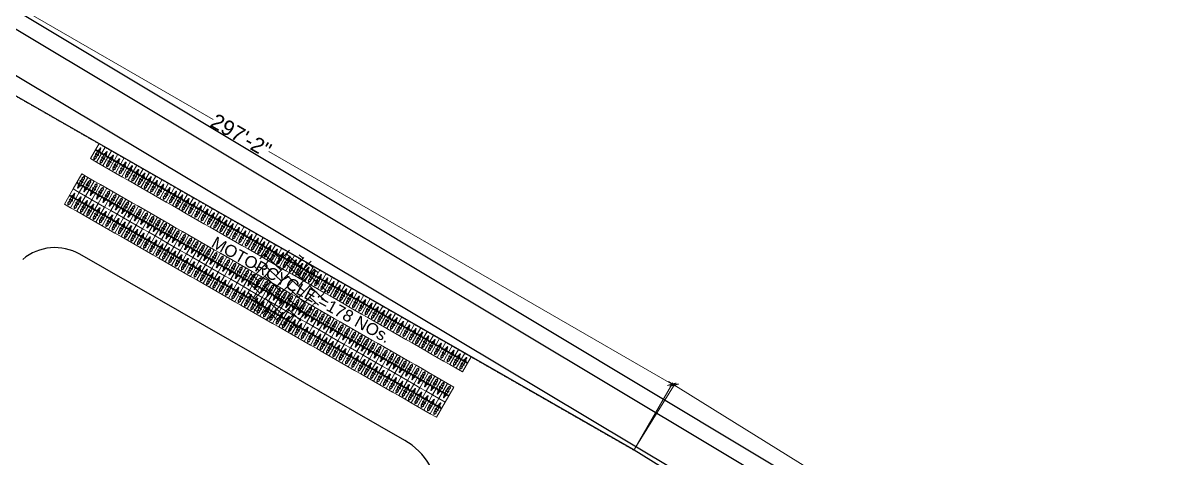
# Model space of a CAD drawing. Header units: inches. Extents: x -110725 to 51121, y 8404 to 44825.
# Drawn here: x 23265 to 27353, y 22798 to 24357 of the extents above; entities that cross this region are included whole.
import ezdxf

# ---------------------------------------------------------------- set-up
doc = ezdxf.new("R2010")
doc.units = ezdxf.units.IN
doc.header["$LTSCALE"] = 0.1
doc.header["$MEASUREMENT"] = 0
doc.linetypes.add('CENTER', pattern=[2, 1.25, -0.25, 0.25, -0.25])
doc.layers.get('0').update_dxf_attribs({"color": 1, "lineweight": 0})
doc.layers.get('Defpoints').update_dxf_attribs({"lineweight": 0})
for name, color, linetype in [('boundary', 6, 'Continuous'), ('building', 6, 'Continuous'), ('GREEN BELT', 80, 'Continuous'), ('road', 8, 'Continuous')]:
    doc.layers.add(name, color=color, linetype=linetype)
for name, color, linetype, lineweight in [('CAR', 4, 'Continuous', 0), ('dim', 252, 'Continuous', 0), ('HATCH', 5, 'Continuous', 5), ('TEXT', 3, 'Continuous', 0)]:
    doc.layers.add(name, color=color, linetype=linetype, lineweight=lineweight)
doc.styles.add('EHSAN', font='arial.ttf', dxfattribs={"height": 54})
doc.styles.get("Standard").update_dxf_attribs({"font": 'arial.ttf'})
doc.dimstyles.new('DIM1', dxfattribs={"dimtxt": 54, "dimasz": 6, "dimexe": 6, "dimexo": 3, "dimgap": 1, "dimtad": 0, "dimzin": 0, "dimdsep": 46, "dimlunit": 4, "dimtxsty": 'EHSAN', "dimblk": 'ARCHTICK', "dimcen": 3, "dimdle": 6, "dimclrd": 4, "dimclre": 4, "dimclrt": 6, "dimadec": 0, "dimazin": 0, "dimtfac": 1, "dimtofl": 0, "dimtmove": 1, "dimatfit": 3, "dimldrblk": 'ARCHTICK', "dimfxl": 4, "dimtolj": 1, "dimtzin": 3, "dimlwd": -1, "dimlwe": -1, "dimarcsym": 0})

# ---------------------------------------------------------------- blocks, each defined once
blk = doc.blocks.new('_ArchTick')
at = {"color": 0, "linetype": 'ByBlock', "const_width": 0.15}
blk.add_lwpolyline([(-0.5, -0.5), (0.5, 0.5)], dxfattribs=at)
blk = doc.blocks.new('*D2187')
at = {"layer": 'Defpoints', "color": 0, "transparency": 16777216}
for p in [(25600, 23059.7), (25457.2, 22829.6), (29057.6, 20595.2, 1175.7)]:
    blk.add_point(p, dxfattribs=at)
at = {"layer": 'dim', "color": 4, "transparency": 16777216}
for p, q in [((25458.8, 22832.1), (25603.2, 23064.8)), ((25579.6, 23072.3), (27286, 22013.3)), ((29220.8, 20812.6), (27514.4, 21871.6)), ((29059.2, 20597.7), (29203.6, 20830.4))]:
    blk.add_line(p, q, dxfattribs=at)
at = {"layer": 'dim', "color": 4, "transparency": 16777216, "xscale": 24, "yscale": 24, "zscale": 24}
for p, rotation in [((25600, 23059.7), 148.1765203500402), ((29200.4, 20825.3), 328.1765203500402)]:
    blk.add_blockref('_ArchTick', p, dxfattribs=dict(at, rotation=rotation))
at = {"layer": 'dim', "color": 6, "transparency": 16777216, "insert": (27400.2, 21942.5), "char_height": 54, "attachment_point": 5, "rotation": 328.1765, "style": 'EHSAN'}
blk.add_mtext('\\A1;353\'-1{\\H1x;\\S1/2;}"', dxfattribs=at)
blk = doc.blocks.new('*D2188')
at = {"layer": 'Defpoints', "color": 0, "transparency": 16777216}
for p in [(22502.5, 24844.2), (22366.7, 24608.8, 1175.7), (25455.7, 22827, 1175.7)]:
    blk.add_point(p, dxfattribs=at)
at = {"layer": 'dim', "color": 4, "transparency": 16777216}
for p, q in [((22481.7, 24856.2), (23947.2, 24010.9)), ((22368.2, 24611.4), (22505.5, 24849.4)), ((25612.3, 23050.4), (24146.8, 23895.8)), ((25457.2, 22829.6), (25594.5, 23067.6))]:
    blk.add_line(p, q, dxfattribs=at)
at = {"layer": 'dim', "color": 4, "transparency": 16777216, "xscale": 24, "yscale": 24, "zscale": 24}
for p, rotation in [((22502.5, 24844.2), 150.0229745556265), ((25591.5, 23062.4), 330.0229745556264)]:
    blk.add_blockref('_ArchTick', p, dxfattribs=dict(at, rotation=rotation))
at = {"layer": 'dim', "color": 6, "transparency": 16777216, "insert": (24047, 23953.3), "char_height": 54, "attachment_point": 5, "rotation": 330.023, "style": 'EHSAN'}
blk.add_mtext('\\A1;297\'-2"', dxfattribs=at)
blk = doc.blocks.new('*X104')
at = {"color": 0}
for p, q in [((923.8, 1749), (924.5, 1749.7)), ((923.8, 1749.4), (924.1, 1749.7)), ((924.4, 1748.8), (923.8, 1749.4)), ((924.7, 1748.9), (923.9, 1749.6)), ((924, 1748.8), (924.7, 1749.5)), ((924.7, 1749.2), (924.3, 1749.7)), ((924.3, 1748.8), (924.7, 1749.2))]:
    blk.add_line(p, q, dxfattribs=at)
blk = doc.blocks.new('BICK 2')
h = blk.add_hatch()
h.set_pattern_fill('AR-HBONE', color=8, scale=0.15, angle=180, style=0)
h.set_pattern_definition([(225, (19574.7, -9784.29946), (-2e-16, -0.848528137), [1.8, -0.6]), (315, (19574.27574, -9784.7237), (-2e-16, -0.848528137), [1.8, -0.6])])
h.paths.add_polyline_path([(-16.2, -16.9, -0.357799), (-13.7, -16.9), (-13.7, -13, 0.45044), (-16.2, -13)])
at = {"color": 9}
for p, q in [((-30, 0), (0, 0)), ((0, 0), (0, -72)), ((-30, -72), (-30, 0)), ((0, -72), (-30, -72))]:
    blk.add_line(p, q, dxfattribs=at)
for p, q in [((-28.7, -29.7), (-29.2, -29.4)), ((-29.1, -28.9), (-27.7, -28.4)), ((-29.1, -28.9), (-27.7, -28.4)), ((-27.1, -29.2), (-28.5, -29.7)), ((-28.5, -32.1), (-25.3, -30.8)), ((-28.3, -32.9), (-28.5, -32.2)), ((-28.2, -32.9), (-25, -31.6)), ((-27.5, -28.4), (-27, -28.7)), ((-27.5, -28.5), (-27, -28.7)), ((-25.2, -30.6), (-25.3, -30.8)), ((-24.8, -31.1), (-25.1, -30.6)), ((-24.6, -31.6), (-25, -30.6)), ((-25, -30.7), (-24.9, -30.7)), ((-24.7, -31.7), (-24.9, -31.6)), ((-23.8, -29.8), (-24.8, -30.2)), ((-24.8, -31.1), (-24.6, -31.6)), ((-24.7, -31.5), (-24.6, -31.5)), ((-24.4, -29.7), (-24.2, -29.7)), ((-24.3, -29.5), (-24.3, -29.8)), ((-23.2, -31.3), (-24.2, -31.7)), ((-23, -30.9), (-23.4, -30)), ((-21.6, -43.6), (-22, -43.6)), ((-18.7, -43.7), (-22, -43.7)), ((-22, -44.2), (-22, -43.8)), ((-22, -44.2), (-22, -44.5)), ((-18.7, -44.6), (-22, -44.6)), ((-21.6, -44.7), (-22, -44.7)), ((-18.7, -43.5), (-21.8, -43.5)), ((-18.7, -44.8), (-21.8, -44.8)), ((-21.6, -43.6), (-21.6, -43.5)), ((-21.6, -44.8), (-21.6, -44.7)), ((-21.4, -43.6), (-21.4, -43.5)), ((-20.8, -43.6), (-21.4, -43.6)), ((-21.4, -44.8), (-21.4, -44.7)), ((-20.8, -44.7), (-21.4, -44.7)), ((-20.8, -43.6), (-20.8, -43.5)), ((-20.8, -44.8), (-20.8, -44.7)), ((-20.7, -43.6), (-20.7, -43.5)), ((-20.1, -43.6), (-20.7, -43.6)), ((-20.7, -44.8), (-20.7, -44.7)), ((-20.1, -44.7), (-20.7, -44.7)), ((-20.2, -25.5), (-20.2, -25.8)), ((-18.5, -25.5), (-20.2, -25.5)), ((-20.2, -25.8), (-18.5, -25.8)), ((-20.1, -25.2), (-20.1, -25.5)), ((-20.1, -43.6), (-20.1, -43.5)), ((-20.1, -44.8), (-20.1, -44.7)), ((-19.9, -43.6), (-19.9, -43.5)), ((-19.4, -43.6), (-19.9, -43.6)), ((-19.9, -44.8), (-19.9, -44.7)), ((-19.4, -44.7), (-19.9, -44.7)), ((-19.4, -43.6), (-19.4, -43.5)), ((-19.4, -44.8), (-19.4, -44.7)), ((-19.2, -41.9), (-19.2, -42.1)), ((-19.2, -43.6), (-19.2, -43.5)), ((-18.7, -43.6), (-19.2, -43.6)), ((-19.2, -44.8), (-19.2, -44.7)), ((-18.7, -44.7), (-19.2, -44.7)), ((-19.1, -26), (-17.7, -26)), ((-19.1, -42), (-19.1, -41.8)), ((-18.7, -44.2), (-18.7, -43.5)), ((-18.2, -43.9), (-18.7, -43.9)), ((-18.7, -44.2), (-18.7, -44.8)), ((-18.1, -44.4), (-18.7, -44.4)), ((-18.6, -25.2), (-18.6, -25.5)), ((-18.5, -25.5), (-18.5, -25.8)), ((-18.5, -25.6), (-17.7, -25.6)), ((-18.3, -26), (-18.3, -27.1)), ((-18.3, -27.9), (-18.2, -28.7)), ((-18.2, -22.7), (-18.2, -25.4)), ((-17.7, -43.9), (-18.1, -43.9)), ((-18, -22.4), (-18, -22.2)), ((-18, -28.6), (-18, -28.8)), ((-17.7, -44.4), (-18, -44.4)), ((-18, -44.6), (-17.7, -44.6)), ((-18, -44.9), (-17.8, -44.9)), ((-17.9, -22.2), (-17.4, -22.2)), ((-17.8, -28.4), (-17.8, -28.5)), ((-17.7, -23.1), (-17.7, -24.6)), ((-17.7, -24.7), (-17.7, -25.1)), ((-17.3, -22.2), (-17.1, -22.2)), ((-17.3, -22.4), (-17.3, -22.2)), ((-17.3, -28.8), (-17.3, -29)), ((-17.1, -22.5), (-17.1, -22.8)), ((-17.1, -28.7), (-17.1, -28.7)), ((-16.9, -18.1), (-16.9, -22.8)), ((-16.7, -14.1), (-16.7, -17.4)), ((-16.2, -13), (-16.2, -16.9)), ((-15.6, -26.7), (-15.9, -26.7)), ((-15.5, -26.4), (-15.8, -26.2)), ((-15.5, -27), (-15.8, -27.2)), ((-15.3, -26.1), (-15.4, -25.9)), ((-15.3, -27.3), (-15.4, -27.5)), ((-15, -26), (-15, -25.8)), ((-15, -26.7), (-14.6, -27.3)), ((-15, -27.4), (-15, -27.6)), ((-14.6, -26.1), (-14.5, -25.9)), ((-14.6, -27.3), (-14.5, -27.5)), ((-14.4, -26.4), (-14.2, -26.2)), ((-14.4, -27), (-14.2, -27.2)), ((-14.3, -26.7), (-14, -26.7)), ((-13.7, -13), (-13.7, -16.9)), ((-13.3, -14.1), (-13.3, -17.4)), ((-13, -18.1), (-13, -22.8)), ((-12.6, -22.2), (-12.8, -22.2)), ((-12.8, -22.5), (-12.8, -22.8)), ((-12.8, -28.7), (-12.8, -28.7)), ((-12.6, -22.4), (-12.6, -22.2)), ((-12.6, -28.8), (-12.6, -29)), ((-12, -22.2), (-12.5, -22.2)), ((-12.3, -23.1), (-12.3, -24.6)), ((-12.3, -24.7), (-12.3, -25.1)), ((-12.3, -24.7), (-12.3, -28.4)), ((-11.4, -25.6), (-12.3, -25.6)), ((-10.9, -26), (-12.3, -26)), ((-12.3, -43.9), (-11, -43.9)), ((-12.2, -28.4), (-12.2, -28.5)), ((-12.2, -44.4), (-11, -44.4)), ((-11.9, -22.4), (-11.9, -22.2)), ((-11.9, -28.6), (-11.9, -28.8)), ((-11.7, -22.7), (-11.7, -25.4)), ((-11.7, -27.9), (-11.7, -28.7)), ((-11.6, -25.6), (-11.6, -25.6)), ((-11.6, -26), (-11.6, -27.1)), ((-11.4, -25.2), (-11.4, -25.5)), ((-11.4, -25.5), (-9.8, -25.5)), ((-11.4, -25.5), (-11.4, -25.8)), ((-9.8, -25.8), (-11.4, -25.8)), ((-11, -43.5), (-11.4, -40.2)), ((-11, -44.2), (-11, -43.5)), ((-11, -43.5), (-7.9, -43.5)), ((-11, -43.6), (-11, -43.6)), ((-11, -43.6), (-10.5, -43.6)), ((-11, -43.7), (-7.7, -43.7)), ((-11, -44.2), (-11, -44.8)), ((-11, -44.6), (-7.7, -44.6)), ((-11, -44.7), (-10.5, -44.7)), ((-11, -44.8), (-7.9, -44.8)), ((-10.4, -48.3), (-10.9, -44.8)), ((-10.5, -43.6), (-10.5, -43.5)), ((-10.5, -44.8), (-10.5, -44.7)), ((-10.3, -43.6), (-10.3, -43.5)), ((-10.3, -43.6), (-9.8, -43.6)), ((-10.3, -44.8), (-10.3, -44.7)), ((-10.3, -44.7), (-9.8, -44.7)), ((-9.9, -40.7), (-9.9, -41.2)), ((-9.8, -25.2), (-9.8, -25.5)), ((-9.8, -25.5), (-9.8, -25.8)), ((-9.8, -43.6), (-9.8, -43.5)), ((-9.8, -44.8), (-9.8, -44.7)), ((-9.2, -40.5), (-9.6, -40.5)), ((-9.6, -41.5), (-9.2, -41.5)), ((-9.6, -43.6), (-9.6, -43.5)), ((-9.6, -43.6), (-9, -43.6)), ((-9.6, -44.8), (-9.6, -44.7)), ((-9.6, -44.7), (-9, -44.7)), ((-9, -43.6), (-9, -43.5)), ((-9, -44.8), (-9, -44.7)), ((-8.9, -41.2), (-8.9, -40.7)), ((-8.9, -43.6), (-8.9, -43.5)), ((-8.9, -43.6), (-8.3, -43.6)), ((-8.9, -44.8), (-8.9, -44.7)), ((-8.9, -44.7), (-8.3, -44.7)), ((-8.3, -43.6), (-8.3, -43.5)), ((-8.3, -44.8), (-8.3, -44.7)), ((-8.1, -43.6), (-8.1, -43.5)), ((-8.1, -43.6), (-7.7, -43.6)), ((-8.1, -44.8), (-8.1, -44.7)), ((-8.1, -44.7), (-7.7, -44.7)), ((-7.7, -44.2), (-7.7, -43.8)), ((-7.7, -44.2), (-7.7, -44.5)), ((-6.9, -30.9), (-6.5, -30)), ((-6.8, -31.3), (-5.7, -31.7)), ((-6.2, -29.8), (-5.1, -30.2)), ((-5.5, -29.7), (-5.8, -29.7)), ((-5.6, -29.5), (-5.6, -29.8)), ((-5.4, -31.6), (-5, -30.6)), ((-5.1, -31.1), (-5.3, -31.6)), ((-5.3, -31.5), (-5.3, -31.5)), ((-5.2, -31.7), (-5, -31.6)), ((-5.1, -31.1), (-4.9, -30.6)), ((-4.9, -30.7), (-5, -30.7)), ((-1.8, -32.9), (-5, -31.6)), ((-4.8, -30.6), (-4.7, -30.8)), ((-1.5, -32.1), (-4.7, -30.8)), ((-2.5, -28.4), (-2.9, -28.7)), ((-2.5, -28.5), (-2.9, -28.7)), ((-2.9, -29.2), (-1.5, -29.7)), ((-0.8, -28.9), (-2.2, -28.4)), ((-0.8, -28.9), (-2.2, -28.4)), ((-1.7, -32.9), (-1.4, -32.2)), ((-1.2, -29.7), (-0.8, -29.4)), ((-20.2, -59.5), (-20.2, -59.3)), ((-20.2, -59.3), (-19, -59.3)), ((-19, -59.5), (-20.2, -59.5)), ((-20.2, -59.8), (-20.2, -59.5)), ((-19.1, -59), (-19, -59)), ((-18.8, -53.8), (-18.8, -54.3)), ((-11.2, -54.3), (-18.8, -54.3)), ((-11.2, -53.8), (-18.7, -53.8)), ((-18.2, -63.8), (-18.2, -62.5)), ((-15, -63.5), (-17.9, -63.5)), ((-15, -64.1), (-17.9, -64.1)), ((-17.6, -63.5), (-17.6, -62.9)), ((-16.9, -64.7), (-16.9, -64.1)), ((-16.8, -64.8), (-16.8, -64.9)), ((-15, -64.9), (-16.8, -64.9)), ((-16.7, -64.9), (-16.7, -66.1)), ((-15, -64.5), (-16.6, -64.5)), ((-15, -66.3), (-16.6, -66.3)), ((-15, -63.5), (-12.1, -63.5)), ((-15, -64.1), (-12.1, -64.1)), ((-15, -64.5), (-13.5, -64.6)), ((-15, -64.9), (-13.2, -64.9)), ((-15, -66.3), (-13.5, -66.3)), ((-13.3, -64.9), (-13.3, -66.1)), ((-13.2, -64.8), (-13.2, -64.9)), ((-13.1, -64.7), (-13.1, -64.1)), ((-12.3, -63.5), (-12.3, -63)), ((-11.8, -63.8), (-11.8, -62.5)), ((-11.2, -53.8), (-11.2, -54.3)), ((-11, -59), (-11, -59)), ((-9.8, -59.3), (-11, -59.3)), ((-11, -59.5), (-9.8, -59.6)), ((-10.2, -59), (-10.4, -48.3)), ((-9.9, -59.8), (-9.9, -59.6)), ((-9.8, -59.6), (-9.8, -59.3))]:
    blk.add_line(p, q)
for points in [[(-25.2, -30.1), (-25.4, -30.2), (-25.6, -30.3), (-25.8, -30.4), (-26, -30.4), (-26.3, -30.5), (-26.5, -30.5), (-26.8, -30.6), (-27, -30.6), (-27.2, -30.6), (-27.4, -30.6), (-27.6, -30.6), (-27.8, -30.6), (-27.9, -30.6), (-28.1, -30.6), (-28.2, -30.6), (-28.3, -30.5), (-28.3, -30.5), (-28.4, -30.5), (-28.4, -30.5), (-28.5, -30.5), (-28.5, -30.5), (-28.5, -30.5), (-28.5, -30.5), (-28.5, -30.6), (-28.5, -30.6), (-28.5, -30.6), (-28.5, -30.7), (-28.5, -30.7), (-28.4, -30.8), (-28.4, -30.8), (-28.3, -30.8), (-28.2, -30.8), (-28.1, -30.9), (-27.9, -30.9), (-27.8, -30.9), (-27.6, -30.9), (-27.4, -30.9), (-27.2, -30.9), (-27, -30.9), (-26.7, -30.9), (-26.4, -30.8), (-26.1, -30.8), (-25.8, -30.7), (-25.4, -30.6), (-25, -30.4)], [(-27, -29.2), (-25.4, -29.7), (-24.9, -30.6)], [(-26.9, -29), (-25.2, -29.6), (-24.7, -30.5)], [(-24.7, -29.7), (-24.9, -29.8), (-25, -30), (-25, -30)], [(-24.7, -29.7), (-24.7, -29.8), (-24.7, -29.9), (-24.7, -30), (-24.7, -30.1), (-24.7, -30.1), (-24.7, -30.1), (-24.8, -30.2), (-24.8, -30.2)], [(-24.7, -29.7), (-24.7, -29.6), (-24.6, -29.5), (-24.6, -29.5), (-24.5, -29.5), (-24.4, -29.5), (-24.3, -29.4), (-24.3, -29.5), (-24.2, -29.5), (-24.1, -29.5), (-24.1, -29.5), (-24, -29.5), (-24, -29.6), (-23.9, -29.6), (-23.9, -29.7), (-23.8, -29.7), (-23.8, -29.8)], [(-23.9, -29.6), (-22, -28.6), (-19.8, -27.2)], [(-23.9, -29.7), (-22, -28.7), (-20.4, -27.7)], [(-20.2, -25.8), (-20.1, -25.8), (-20, -25.9), (-19.9, -26), (-19.8, -26), (-19.5, -26), (-19.3, -26)], [(-19.1, -41.8), (-19.4, -41.8), (-19.6, -41.8), (-19.7, -41.8), (-19.8, -41.8), (-19.9, -41.8), (-19.9, -41.9), (-19.8, -41.9), (-19.8, -41.9), (-19.7, -41.9), (-19.6, -41.9), (-19.5, -41.9), (-19.4, -41.9), (-19.3, -41.9), (-19.2, -41.9), (-19.1, -41.9), (-19.1, -41.9)], [(-19.1, -42), (-18, -44), (-18, -45.3), (-18.9, -46.9), (-18.8, -47.6), (-19.5, -47.6), (-19.5, -46.8), (-18.9, -46.9)], [(-18.5, -25.8), (-18.6, -25.8), (-18.7, -25.9), (-18.8, -26), (-18.9, -26), (-19.2, -26), (-19.3, -26)], [(-19.2, -42.1), (-18.1, -44), (-18.2, -45.3), (-19, -46.8), (-19, -46.8)], [(-17.5, -43.5), (-18, -45.6), (-18.3, -47.7), (-18.5, -49.6), (-18.7, -51.4), (-18.8, -53.2), (-18.7, -53.8)], [(-18, -28.6), (-17.8, -28.4), (-17.7, -28.4)], [(-17.6, -29.2), (-17.9, -29.1), (-18, -28.8), (-17.8, -28.5), (-17.6, -28.6)], [(-17.4, -28.7), (-17.3, -29), (-17.6, -29.2)], [(-17.4, -28.7), (-17.3, -28.8)], [(-17.1, -22.5), (-17.1, -22.1), (-16.9, -20.6)], [(-17.1, -22.5), (-17.1, -22.8)], [(-12.8, -22.5), (-12.8, -22.1), (-13, -20.6)], [(-12.8, -22.5), (-12.8, -22.8)], [(-12.5, -28.7), (-12.6, -29), (-12.4, -29.2), (-12, -29.1), (-11.9, -28.8), (-12.2, -28.5), (-12.3, -28.6)], [(-12.6, -28.7), (-12.6, -28.8)], [(-12.4, -43.5), (-12, -45.6), (-11.7, -47.7), (-11.4, -49.6), (-11.3, -51.5), (-11.2, -53.2), (-11.3, -53.8)], [(-11.9, -28.6), (-12.2, -28.4), (-12.3, -28.4)], [(-11.4, -25.8), (-11.4, -25.8), (-11.3, -25.9), (-11.2, -26), (-11, -26), (-10.8, -26), (-10.6, -26)], [(-9.9, -40.8), (-10.1, -40.8), (-10.4, -40.9), (-10.6, -41), (-10.9, -41.3), (-11.1, -41.6), (-11.2, -41.7)], [(-9.9, -41.2), (-10.1, -41.2), (-10.2, -41.2), (-10.4, -41.3), (-10.6, -41.5), (-10.8, -41.8), (-11.1, -42.3)], [(-9.8, -25.8), (-9.8, -25.8), (-9.9, -25.9), (-10, -26), (-10.2, -26), (-10.4, -26), (-10.6, -26)], [(-6, -29.6), (-7.9, -28.6), (-10.1, -27.2)], [(-6.1, -29.7), (-8, -28.7), (-9.5, -27.7)], [(-5.2, -29.7), (-5.2, -29.6), (-5.3, -29.5), (-5.4, -29.5), (-5.4, -29.5), (-5.5, -29.5), (-5.6, -29.4), (-5.7, -29.5), (-5.7, -29.5), (-5.8, -29.5), (-5.9, -29.5), (-5.9, -29.5), (-6, -29.6), (-6, -29.6), (-6.1, -29.7), (-6.1, -29.7), (-6.2, -29.8)], [(-5.2, -29.7), (-5.2, -29.8), (-5.3, -29.9), (-5.3, -30), (-5.3, -30.1), (-5.3, -30.1), (-5.2, -30.1), (-5.2, -30.2), (-5.1, -30.2)], [(-3, -29), (-4.7, -29.6), (-5.2, -30.5)], [(-5.2, -29.7), (-5.1, -29.8), (-4.9, -30), (-4.9, -30)], [(-3, -29.2), (-4.5, -29.7), (-5, -30.6)], [(-4.7, -30.1), (-4.6, -30.2), (-4.4, -30.3), (-4.1, -30.4), (-3.9, -30.4), (-3.7, -30.5), (-3.4, -30.5), (-3.2, -30.6), (-3, -30.6), (-2.7, -30.6), (-2.5, -30.6), (-2.3, -30.6), (-2.2, -30.6), (-2, -30.6), (-1.9, -30.6), (-1.8, -30.6), (-1.7, -30.5), (-1.6, -30.5), (-1.6, -30.5), (-1.5, -30.5), (-1.5, -30.5), (-1.5, -30.5), (-1.4, -30.5), (-1.4, -30.5), (-1.4, -30.6), (-1.4, -30.6), (-1.4, -30.6), (-1.4, -30.7), (-1.5, -30.7), (-1.5, -30.8), (-1.6, -30.8), (-1.7, -30.8), (-1.8, -30.8), (-1.9, -30.9), (-2, -30.9), (-2.2, -30.9), (-2.3, -30.9), (-2.5, -30.9), (-2.7, -30.9), (-3, -30.9), (-3.2, -30.9), (-3.5, -30.8), (-3.8, -30.8), (-4.2, -30.7), (-4.6, -30.6), (-4.9, -30.4)], [(-20.2, -59.3), (-20.2, -59.2), (-20.1, -59.1), (-20, -59.1), (-19.8, -59), (-19.6, -59), (-19.4, -59)], [(-19, -59), (-19, -59), (-19.3, -59), (-19.4, -59)], [(-18.8, -54.3), (-18.9, -56.3), (-19, -57.6), (-19, -58.9), (-19, -60), (-18.9, -61), (-18.6, -61.9), (-18.1, -62.5), (-17.4, -63.1), (-16.4, -63.4), (-15, -63.5)], [(-16.2, -66.3), (-15.7, -67.1), (-15, -67.1)], [(-11.2, -54.3), (-11.1, -56.3), (-11, -57.7), (-11, -58.9), (-11, -60), (-11.1, -61), (-11.4, -61.9), (-11.9, -62.6), (-12.6, -63.1), (-13.6, -63.4), (-15, -63.5)], [(-13.7, -66.3), (-14.3, -67.1), (-15, -67.1)], [(-11, -59), (-10.8, -59), (-10.7, -59)], [(-9.8, -59.3), (-9.9, -59.2), (-10, -59.1), (-10.1, -59.1), (-10.2, -59.1), (-10.5, -59), (-10.7, -59)]]:
    blk.add_lwpolyline(points)
for points in [[(-23.4, -30.1), (-22.7, -29.8, 0.088184), (-22.6, -29.7), (-19.8, -27.2, -0.186475), (-19.6, -27.1), (-17.7, -27.1)], [(-23.1, -30.8), (-22.3, -30.5, 0.089602), (-22.2, -30.5), (-19.5, -28, -0.187817), (-19.4, -27.9), (-17.7, -27.9)], [(-18.3, -25.6, -0.134956), (-18.3, -25.4, -0.106229), (-18.1, -25.3, -0.085212), (-17.9, -25.2, -0.074629), (-17.7, -25.1, -0.000386), (-17.7, -25.1, -0.085212)], [(-18.2, -22.7, -0.128062), (-18.2, -22.5, -0.106229), (-18.1, -22.4, -0.085212), (-17.9, -22.3, -0.074629), (-17.7, -22.3, -0.074629), (-17.4, -22.3, -0.085212), (-17.3, -22.4, -0.106229), (-17.1, -22.5, -0.128062), (-17.1, -22.7, -0.128062)], [(-18.2, -28.7, -0.128062), (-18.2, -28.6, -0.106229), (-18.1, -28.4, -0.085212), (-17.9, -28.4, -0.074629), (-17.7, -28.3, -0.074629)], [(-17.9, -29.1, -0.065943), (-18.1, -29, -0.106229), (-18.2, -28.9, -0.128062), (-18.2, -28.7, -0.128062)], [(-12.3, -26.3), (-12.3, -23.1, 0.414214), (-12.6, -22.8), (-15, -22.8), (-17.4, -22.8, 0.414214), (-17.7, -23.1)], [(-12.3, -27.9), (-12.3, -24.7, 0.414214), (-12.6, -24.4), (-15, -24.4), (-17.4, -24.4, 0.414214), (-17.7, -24.7)], [(-17.1, -28.7, -0.040595), (-17.1, -28.7, -0.128062), (-17.1, -28.9, -0.106229), (-17.3, -29, -0.085212), (-17.4, -29.1, -0.024362), (-17.5, -29.1, -0.074629)], [(-11.7, -22.7, 0.128062), (-11.8, -22.5, 0.106229), (-11.9, -22.4, 0.085212), (-12.1, -22.3, 0.074629), (-12.3, -22.3, 0.074629), (-12.5, -22.3, 0.085212), (-12.7, -22.4, 0.106229), (-12.8, -22.5, 0.128062), (-12.8, -22.7, 0.128062)], [(-12.8, -28.7, 0.040595), (-12.8, -28.7, 0.128062), (-12.8, -28.9, 0.106229), (-12.7, -29, 0.085212), (-12.5, -29.1, 0.024362), (-12.4, -29.1)], [(-11.6, -25.6, 0.128062), (-11.7, -25.4, 0.106229), (-11.8, -25.3, 0.085212), (-12, -25.2, 0.074629), (-12.3, -25.1, 0.000386), (-12.3, -25.1, 0.085212)], [(-6.6, -30.1), (-7.2, -29.8, -0.088184), (-7.3, -29.7), (-10.1, -27.2, 0.186475), (-10.3, -27.1), (-12.3, -27.1)], [(-6.9, -30.8), (-7.6, -30.5, -0.089602), (-7.7, -30.5), (-10.4, -28, 0.187817), (-10.6, -27.9), (-12.3, -27.9)], [(-11.7, -28.7, 0.128062), (-11.8, -28.6, 0.106229), (-11.9, -28.4, 0.085212), (-12.1, -28.4, 0.074629), (-12.3, -28.3)], [(-12, -29.1, 0.065943), (-11.9, -29, 0.106229), (-11.8, -28.9, 0.128062), (-11.7, -28.7, 0.128062)]]:
    blk.add_lwpolyline(points, format="xyb")
blk.add_lwpolyline([(-17.7, -25.1), (-17.7, -28.4, 0.414214), (-17.4, -28.7), (-15, -28.7), (-12.6, -28.7, 0.414214), (-12.3, -28.4), (-12.3, -25.1, 0.414214), (-12.6, -24.9), (-15, -24.9), (-17.4, -24.9, 0.414214)], format="xyb", close=True)
for points in [[(-16.5, -25.3), (-16.5, -25.7), (-17.2, -25.5)], [(-13.5, -25.3), (-13.5, -25.7), (-12.8, -25.5)]]:
    blk.add_lwpolyline(points, close=True)
for centre, radius in [((-24.3, -29.7), 0.124), ((-16.8, -28.1), 0.224), ((-15, -26.7), 0.973), ((-15, -26.7), 0.938), ((-15, -33.1), 0.633), ((-15, -33.1), 0.667), ((-15, -33.1), 0.353), ((-15, -33.1), 0.213), ((-15, -26.7), 0.0367), ((-5.6, -29.7), 0.124)]:
    blk.add_circle(centre, radius)
for centre, radius, start, end in [((-29.1, -29.2), 0.28, 109.6251, 175.3109), ((-29.1, -29.2), 0.28, 109.6251, 239.1993), ((-28.6, -29.4), 0.28, 239.1993, 290.1131), ((-28.5, -32.2), 0.0699, 112.0934, 202.0934), ((-28.2, -32.8), 0.0699, 202.0934, 292.0682), ((-27.6, -28.7), 0.28, 56.9045, 109.6251), ((-27.6, -28.6), 0.28, 56.9045, 109.6251), ((-27.2, -28.9), 0.28, 290.1131, 56.9045), ((-27.2, -29), 0.28, 4.6891, 56.9045), ((-25.3, -30.8), 0.0699, 292.0934, 338.8868), ((-25.1, -30.6), 0.0699, 22.0934, 158.8868), ((-24.8, -30.6), 0.135, 164.859, 69.0897), ((-24.7, -30.5), 0.28, 177.4296, 202.0934), ((-25, -31.7), 0.0699, 65.2746, 112.0679), ((-24.7, -30.5), 0.28, 112.0934, 125.8905), ((-24.8, -30.6), 0.135, 198.8427, 36.9374), ((-24.8, -30.6), 0.1, 207.3451, 27.3451), ((-24.7, -31.6), 0.0699, 245.2746, 22.0679), ((-24.3, -31.5), 0.28, 202.0934, 292.0679), ((-23.7, -30.1), 0.28, 22.0934, 112.0934), ((-23.3, -31), 0.28, 292.0679, 22.0934), ((-21.8, -43.8), 0.25, 90.0433, 180.0433), ((-21.8, -44.5), 0.25, 180.0433, 270.0433), ((-19.9, -25.2), 0.263, 123.2495, 180), ((-19.3, -26), 1.22, 56.7505, 123.2495), ((-18.8, -25.2), 0.263, 0, 56.7505), ((-17.9, -22.2), 0.0699, 90, 180), ((-15.2, -45.5), 3.06, 85.5738, 138.5879), ((-17.4, -22.2), 0.0699, 0, 90), ((-15, -18.4), 1.98, 8.7974, 171.2026), ((-15, -18.6), 1.98, 8.7974, 171.2026), ((-15, -14.1), 1.68, 0, 180), ((-14.7, -45.5), 3.06, 41.6153, 94.4262), ((-12.5, -22.2), 0.0699, 90, 180), ((-12, -22.2), 0.0699, 0, 90), ((-11.1, -25.2), 0.263, 123.2495, 180), ((-10.6, -26), 1.22, 56.7505, 123.2495), ((-10.1, -25.2), 0.263, 0, 56.7505), ((-9.6, -40.7), 0.28, 90.0433, 180.0433), ((-9.6, -41.2), 0.28, 180.0433, 271.2894), ((-9.2, -40.7), 0.28, 0.0433, 90.0433), ((-9.2, -41.2), 0.28, 271.2894, 0.0433), ((-7.9, -43.8), 0.25, 0.0433, 90.0433), ((-7.9, -44.5), 0.25, 270.0433, 0.0433), ((-6.7, -31), 0.28, 157.9066, 247.9321), ((-6.3, -30.1), 0.28, 67.9066, 157.9066), ((-5.6, -31.5), 0.28, 247.9321, 337.9066), ((-5.1, -30.6), 0.135, 110.9103, 15.141), ((-5.1, -30.6), 0.135, 143.0626, 341.1573), ((-5.2, -31.6), 0.0699, 157.9321, 294.7254), ((-5.1, -30.6), 0.1, 152.6549, 332.6549), ((-5.2, -30.5), 0.28, 54.1095, 67.9066), ((-5.2, -30.5), 0.28, 337.9066, 2.5704), ((-5, -31.7), 0.0699, 67.9321, 114.7254), ((-4.8, -30.6), 0.0699, 21.1132, 157.9066), ((-4.6, -30.8), 0.0699, 201.1132, 247.9066), ((-2.8, -28.9), 0.28, 123.0955, 249.8869), ((-2.8, -29), 0.28, 123.0955, 175.3109), ((-2.3, -28.6), 0.28, 70.3749, 123.0955), ((-2.3, -28.7), 0.28, 70.3749, 123.0955), ((-1.8, -32.8), 0.0699, 247.9318, 337.9066), ((-1.4, -29.4), 0.28, 249.8869, 300.8007), ((-1.5, -32.2), 0.0699, 337.9066, 67.9066), ((-0.9, -29.2), 0.28, 300.8007, 70.3749), ((-0.9, -29.2), 0.28, 4.6891, 70.3749), ((-19.9, -59.8), 0.263, 179.8971, 236.6476), ((-19.4, -59), 1.22, 236.6476, 291.7021), ((-17.9, -63.8), 0.28, 89.8971, 269.8971), ((-16.6, -64.8), 0.224, 89.8971, 179.8971), ((-16.5, -66.1), 0.224, 179.8971, 269.8971), ((-16.8, -63.5), 1.06, 279.4763, 325.5296), ((-13.3, -63.5), 1.06, 214.2646, 260.3179), ((-13.6, -66.1), 0.224, 269.8971, 359.8971), ((-13.5, -64.8), 0.224, 359.8971, 89.8971), ((-12.1, -63.8), 0.28, 269.8971, 89.8971), ((-10.7, -59), 1.22, 251.7308, 303.1466), ((-10.1, -59.8), 0.263, 303.1466, 359.8971)]:
    blk.add_arc(centre, radius, start, end)
for points in [[(-17.7, -43.9), (-19.4, -34.9), (-18.5, -30.4), (-16.6, -28.7)], [(-12.3, -43.9), (-10.5, -34.9), (-11.5, -30.4), (-13.3, -28.7)]]:
    blk.add_spline(points, degree=3)
at = {"extrusion": (0, 0, -1), "xscale": -1.119118922855427, "yscale": 1.119118922855705, "zscale": -1.119118922855427, "rotation": 89.95668755153847}
blk.add_blockref('*X104', (1967.8, 991.9), dxfattribs=at)

msp = doc.modelspace()

# ---------------------------------------------------------------- hatches: boundary and pattern name
at = {"layer": 'HATCH'}
h = msp.add_hatch(dxfattribs=at)
h.set_pattern_fill('AR-HBONE', color=251, scale=7, angle=1.75657996)
h.set_pattern_definition([(46.75658, (58058.088, 1036.645), (-1.213809, 39.579372), [84, -28]), (136.75658, (58077.27, 1057.042), (-1.213809, 39.579372), [84, -28])])
edge = h.paths.add_edge_path()
edge.add_line((24311.08913, 23496.01699), (24251.33657, 23527.83053))
edge.add_arc((24277.77555, 23505.46779), 34.6282, 139.77464007, 151.1933915)
edge.add_arc((24211.01139, 23502.02378), 41.61381, 28.92918698, 138.92918688)
edge.add_arc((24147.87128, 23516.64915), 34.21748, 21.81311166, 211.78334777)
edge.add_arc((24122.17094, 23457.15068), 41.61381, 94.66727255, 204.66727245)
edge.add_arc((24109.70833, 23406.78484), 41.61381, 127.53631534, 237.53631524)
edge.add_arc((24126.5754, 23357.71819), 41.61381, 160.40535813, 270.40535803)
edge.add_arc((24167.37177, 23325.66057), 41.61381, 193.27440091, 303.27440081)
edge.add_arc((24225.58217, 23287.6408), 35.52601, 174.7860364, 387.5008509)
edge.add_arc((24265.02526, 23344.89633), 41.61381, 259.01248649, 369.01248639)
edge.add_arc((24324.75365, 23380.29846), 34.36949, 237.17997101, 455.02361678)
edge.add_arc((24288.42643, 23439.46875), 41.61381, 323.1911014, 433.1911013)
edge.add_arc((24277.77555, 23505.46779), 34.6282, 310.92689678, 344.16176156)

# ---------------------------------------------------------------- linework, layer by layer
at = {"layer": 'boundary', "linetype": 'CENTER', "elevation": -26.09038}
msp.add_lwpolyline([(22911.35184, 24283.46768), (25455.33881, 22827.19774)], dxfattribs=at)
at = {"layer": 'building', "linetype": 'Continuous', "elevation": 1.07221}
msp.add_lwpolyline([(22911.35184, 24283.46768), (25455.71569, 22826.982), (29057.64021, 20595.17907), (28997.03805, 20283.36427), (22774.49833, 20285.00184)], dxfattribs=at)
at = {"layer": 'GREEN BELT', "linetype": 'Continuous'}
msp.add_line((24633.83425, 22861.54687), (23469.5432, 23528.02909), dxfattribs=at)
for centre, radius, start, end in [((23380.11957, 23371.81317), 180, 60.21162085, 129.91806794), ((24514.60275, 22653.25898), 240, 0, 60.21162085)]:
    msp.add_arc(centre, radius, start, end, dxfattribs=at)
at = {"layer": 'road', "linetype": 'Continuous'}
for points, elevation in [([(30433.71623, 20083.63124), (30208.07919, 20218.94372), (18639.34374, 27162.757)], 4.40796), ([(18608.301, 27109.72141), (30380.22385, 20058.33929)], 1.42961), ([(19176.04424, 26513.70008), (19258.34323, 26528.62687), (19413.38326, 26477.02846), (19615.43984, 26336.76517), (28765.16786, 20864.22481), (29376.89175, 20463.11896)], 3.21662)]:
    msp.add_lwpolyline(points, dxfattribs=dict(at, elevation=elevation))

# ---------------------------------------------------------------- block references
at = {"layer": 'CAR'}
for p, xscale, yscale, zscale, rotation in [((23560.44474, 23911.90348, -26.09038), 0.8685450909886325, 0.8685450909886325, 0.8685450909886325, 330.2116208530575), ((23560.44474, 23911.90348, -26.09038), -0.8685450909886325, 0.8685450909886325, 0.8685450909886325, 330.2116208530487), ((23605.6716, 23886.01399, -26.09038), 0.8685450909886325, 0.8685450909886325, 0.8685450909886325, 330.2116208530487), ((23605.6716, 23886.01399, -26.09038), -0.8685450909886325, 0.8685450909886325, 0.8685450909886325, 330.2116208530575), ((23650.89846, 23860.12451, -26.09038), 0.8685450909886325, 0.8685450909886325, 0.8685450909886325, 330.2116208530575), ((23650.89846, 23860.12451, -26.09038), -0.8685450909886325, 0.8685450909886325, 0.8685450909886325, 330.2116208530487), ((23696.12531, 23834.23502, -26.09038), 0.8685450909886325, 0.8685450909886325, 0.8685450909886325, 330.2116208530487), ((23696.12531, 23834.23502, -26.09038), -0.8685450909886325, 0.8685450909886325, 0.8685450909886325, 330.2116208530487), ((23467.2426, 23749.08679, -26.09038), -0.8685450909886322, 0.8685450909886324, 0.8685450909886325, 150.2116208529464), ((23467.2426, 23749.08679, -26.09038), 0.8685450909886326, 0.8685450909886326, 0.8685450909886326, 150.2116208529554), ((23718.73874, 23821.29028, -26.09038), -0.8685450909886325, 0.8685450909886325, 0.8685450909886325, 330.2116208530575), ((23763.9656, 23795.40079, -26.09038), 0.8685450909886325, 0.8685450909886325, 0.8685450909886325, 330.2116208530575), ((23763.9656, 23795.40079, -26.09038), -0.8685450909886325, 0.8685450909886325, 0.8685450909886325, 330.2116208530487), ((23467.2426, 23749.08679, -26.09038), 0.868545090988632, 0.868545090988632, 0.868545090988632, 330.2116208529289), ((23512.46945, 23723.1973, -26.09038), -0.8685450909886325, 0.8685450909886324, 0.8685450909886325, 150.2116208529553), ((23512.46945, 23723.1973, -26.09038), 0.8685450909886324, 0.8685450909886324, 0.8685450909886324, 150.2116208529465), ((23557.69631, 23697.30782, -26.09038), -0.8685450909886322, 0.8685450909886324, 0.8685450909886325, 150.2116208529464), ((23557.69631, 23697.30782, -26.09038), 0.8685450909886326, 0.8685450909886326, 0.8685450909886326, 150.2116208529554), ((23809.19246, 23769.51131, -26.09038), 0.8685450909886325, 0.8685450909886325, 0.8685450909886325, 330.2116208530487), ((23809.19246, 23769.51131, -26.09038), -0.8685450909886325, 0.8685450909886325, 0.8685450909886325, 330.2116208530487), ((23831.80589, 23756.56657, -26.09038), -0.8685450909886325, 0.8685450909886325, 0.8685450909886325, 330.2116208530575), ((23467.2426, 23749.08679, -26.09038), -0.8685450909886325, 0.8685450909886324, 0.8685450909886325, 330.21162085292), ((23512.46945, 23723.1973, -26.09038), 0.8685450909886325, 0.8685450909886325, 0.8685450909886325, 330.21162085292), ((23512.46945, 23723.1973, -26.09038), -0.868545090988632, 0.8685450909886324, 0.8685450909886325, 330.2116208529289), ((23602.92317, 23671.41833, -26.09038), -0.8685450909886325, 0.8685450909886324, 0.8685450909886325, 150.2116208529553), ((23602.92317, 23671.41833, -26.09038), 0.8685450909886326, 0.8685450909886326, 0.8685450909886326, 150.2116208529554), ((23625.5366, 23658.47359, -26.09038), 0.8685450909886324, 0.8685450909886324, 0.8685450909886324, 150.2116208529465), ((23877.03274, 23730.67708, -26.09038), 0.8685450909886325, 0.8685450909886325, 0.8685450909886325, 330.2116208530575), ((23877.03274, 23730.67708, -26.09038), -0.8685450909886325, 0.8685450909886325, 0.8685450909886325, 330.2116208530487), ((23922.2596, 23704.78759, -26.09038), 0.8685450909886325, 0.8685450909886325, 0.8685450909886325, 330.2116208530487), ((23557.69631, 23697.30782, -26.09038), 0.868545090988632, 0.868545090988632, 0.868545090988632, 330.2116208529289), ((23557.69631, 23697.30782, -26.09038), -0.8685450909886325, 0.8685450909886324, 0.8685450909886325, 330.21162085292), ((23602.92317, 23671.41833, -26.09038), 0.8685450909886325, 0.8685450909886325, 0.8685450909886325, 330.21162085292), ((23602.92317, 23671.41833, -26.09038), -0.8685450909886325, 0.8685450909886324, 0.8685450909886325, 330.21162085292), ((23670.76345, 23632.58411, -26.09038), -0.8685450909886329, 0.8685450909886324, 0.8685450909886325, 150.2116208529241), ((23670.76345, 23632.58411, -26.09038), 0.8685450909886326, 0.8685450909886326, 0.8685450909886326, 150.2116208529554), ((23715.99031, 23606.69462, -26.09038), -0.8685450909886325, 0.8685450909886324, 0.8685450909886325, 150.2116208529553), ((23922.2596, 23704.78759, -26.09038), -0.8685450909886325, 0.8685450909886325, 0.8685450909886325, 330.2116208530487), ((23944.87303, 23691.84285, -26.09038), -0.8685450909886325, 0.8685450909886325, 0.8685450909886325, 330.2116208530575), ((23990.09989, 23665.95337, -26.09038), 0.8685450909886325, 0.8685450909886325, 0.8685450909886325, 330.2116208530575), ((23625.5366, 23658.47359, -26.09038), -0.868545090988632, 0.8685450909886324, 0.8685450909886325, 330.2116208529289), ((23670.76345, 23632.58411, -26.09038), 0.8685450909886325, 0.8685450909886325, 0.8685450909886325, 330.2116208529513), ((23670.76345, 23632.58411, -26.09038), -0.8685450909886325, 0.8685450909886324, 0.8685450909886325, 330.21162085292), ((23715.99031, 23606.69462, -26.09038), 0.8685450909886326, 0.8685450909886326, 0.8685450909886326, 150.2116208529554), ((23738.60374, 23593.74988, -26.09038), 0.8685450909886324, 0.8685450909886324, 0.8685450909886324, 150.2116208529465), ((23783.8306, 23567.86039, -26.09038), -0.8685450909886322, 0.8685450909886324, 0.8685450909886325, 150.2116208529464), ((23990.09989, 23665.95337, -26.09038), -0.8685450909886325, 0.8685450909886325, 0.8685450909886325, 330.2116208530487), ((24035.32675, 23640.06388, -26.09038), 0.8685450909886325, 0.8685450909886325, 0.8685450909886325, 330.2116208530487), ((24035.32675, 23640.06388, -26.09038), -0.8685450909886325, 0.8685450909886325, 0.8685450909886325, 330.2116208530487), ((23715.99031, 23606.69462, -26.09038), 0.8685450909886325, 0.8685450909886325, 0.8685450909886325, 330.21162085292), ((23715.99031, 23606.69462, -26.09038), -0.8685450909886325, 0.8685450909886324, 0.8685450909886325, 330.21162085292), ((23738.60374, 23593.74988, -26.09038), -0.868545090988632, 0.8685450909886324, 0.8685450909886325, 330.2116208529289), ((23783.8306, 23567.86039, -26.09038), 0.8685450909886326, 0.8685450909886326, 0.8685450909886326, 150.2116208529554), ((23829.05746, 23541.97091, -26.09038), -0.8685450909886325, 0.8685450909886324, 0.8685450909886325, 150.2116208529553), ((23829.05746, 23541.97091, -26.09038), 0.8685450909886326, 0.8685450909886326, 0.8685450909886326, 150.2116208529554), ((24057.94017, 23627.11914, -26.09038), -0.8685450909886325, 0.8685450909886325, 0.8685450909886325, 330.2116208530575), ((24103.16703, 23601.22965, -26.09038), 0.8685450909886325, 0.8685450909886325, 0.8685450909886325, 330.2116208530575), ((24103.16703, 23601.22965, -26.09038), -0.8685450909886325, 0.8685450909886325, 0.8685450909886325, 330.2116208530487), ((24148.39389, 23575.34017, -26.09038), 0.8685450909886325, 0.8685450909886325, 0.8685450909886325, 330.2116208530487), ((23783.8306, 23567.86039, -26.09038), 0.868545090988632, 0.868545090988632, 0.868545090988632, 330.2116208529289), ((23783.8306, 23567.86039, -26.09038), -0.8685450909886325, 0.8685450909886324, 0.8685450909886325, 330.21162085292), ((23829.05746, 23541.97091, -26.09038), 0.8685450909886325, 0.8685450909886325, 0.8685450909886325, 330.21162085292), ((23851.67088, 23529.02617, -26.09038), 0.8685450909886324, 0.8685450909886324, 0.8685450909886324, 150.2116208529465), ((23896.89774, 23503.13668, -26.09038), -0.8685450909886322, 0.8685450909886324, 0.8685450909886325, 150.2116208529464), ((23896.89774, 23503.13668, -26.09038), 0.8685450909886326, 0.8685450909886326, 0.8685450909886326, 150.2116208529554), ((24148.39389, 23575.34017, -26.09038), -0.8685450909886325, 0.8685450909886325, 0.8685450909886325, 330.2116208530487), ((24171.00732, 23562.39543, -26.09038), -0.8685450909886325, 0.8685450909886325, 0.8685450909886325, 330.2116208530575), ((24216.23417, 23536.50594, -26.09038), 0.8685450909886325, 0.8685450909886325, 0.8685450909886325, 330.2116208530575), ((23829.05746, 23541.97091, -26.09038), -0.8685450909886325, 0.8685450909886324, 0.8685450909886325, 330.21162085292), ((23851.67088, 23529.02617, -26.09038), -0.868545090988632, 0.8685450909886324, 0.8685450909886325, 330.2116208529289), ((23896.89774, 23503.13668, -26.09038), 0.868545090988632, 0.868545090988632, 0.868545090988632, 330.2116208529289), ((23942.1246, 23477.2472, -26.09038), -0.8685450909886325, 0.8685450909886324, 0.8685450909886325, 150.2116208529553), ((23942.1246, 23477.2472, -26.09038), 0.8685450909886326, 0.8685450909886326, 0.8685450909886326, 150.2116208529554), ((23964.73803, 23464.30245, -26.09038), 0.8685450909886324, 0.8685450909886324, 0.8685450909886324, 150.2116208529465), ((24216.23417, 23536.50594, -26.09038), -0.8685450909886325, 0.8685450909886325, 0.8685450909886325, 330.2116208530487), ((24261.46103, 23510.61646, -26.09038), 0.8685450909886325, 0.8685450909886325, 0.8685450909886325, 330.2116208530487), ((24261.46103, 23510.61646, -26.09038), -0.8685450909886325, 0.8685450909886325, 0.8685450909886325, 330.2116208530487), ((23896.89774, 23503.13668, -26.09038), -0.8685450909886325, 0.8685450909886324, 0.8685450909886325, 330.21162085292), ((23942.1246, 23477.2472, -26.09038), 0.8685450909886325, 0.8685450909886325, 0.8685450909886325, 330.21162085292), ((23942.1246, 23477.2472, -26.09038), -0.8685450909886325, 0.8685450909886324, 0.8685450909886325, 330.21162085292), ((24009.96488, 23438.41297, -26.09038), -0.8685450909886322, 0.8685450909886324, 0.8685450909886325, 150.2116208529464), ((24009.96488, 23438.41297, -26.09038), 0.8685450909886326, 0.8685450909886326, 0.8685450909886326, 150.2116208529554), ((24055.19174, 23412.52348, -26.09038), -0.8685450909886325, 0.8685450909886324, 0.8685450909886325, 150.2116208529553), ((24055.19174, 23412.52348, -26.09038), 0.8685450909886326, 0.8685450909886326, 0.8685450909886326, 150.2116208529554), ((24284.07446, 23497.67171, -26.09038), -0.8685450909886325, 0.8685450909886325, 0.8685450909886325, 330.2116208530575), ((24329.30132, 23471.78223, -26.09038), 0.8685450909886325, 0.8685450909886325, 0.8685450909886325, 330.2116208530575), ((24329.30132, 23471.78223, -26.09038), -0.8685450909886325, 0.8685450909886325, 0.8685450909886325, 330.2116208530487), ((23964.73803, 23464.30245, -26.09038), -0.868545090988632, 0.8685450909886324, 0.8685450909886325, 330.2116208529289), ((24009.96488, 23438.41297, -26.09038), 0.868545090988632, 0.868545090988632, 0.868545090988632, 330.2116208529289), ((24009.96488, 23438.41297, -26.09038), -0.8685450909886325, 0.8685450909886324, 0.8685450909886325, 330.21162085292), ((24055.19174, 23412.52348, -26.09038), 0.8685450909886325, 0.8685450909886325, 0.8685450909886325, 330.21162085292), ((24077.80517, 23399.57874, -26.09038), 0.8685450909886324, 0.8685450909886324, 0.8685450909886324, 150.2116208529465), ((24123.03203, 23373.68925, -26.09038), -0.8685450909886322, 0.8685450909886324, 0.8685450909886325, 150.2116208529464), ((24123.03203, 23373.68925, -26.09038), 0.8685450909886326, 0.8685450909886326, 0.8685450909886326, 150.2116208529554), ((24374.52818, 23445.89274, -26.09038), 0.8685450909886325, 0.8685450909886325, 0.8685450909886325, 330.2116208530487), ((24374.52818, 23445.89274, -26.09038), -0.8685450909886325, 0.8685450909886325, 0.8685450909886325, 330.2116208530487), ((24397.1416, 23432.948, -26.09038), -0.8685450909886325, 0.8685450909886325, 0.8685450909886325, 330.2116208530575), ((24055.19174, 23412.52348, -26.09038), -0.8685450909886325, 0.8685450909886324, 0.8685450909886325, 330.21162085292), ((24077.80517, 23399.57874, -26.09038), -0.868545090988632, 0.8685450909886324, 0.8685450909886325, 330.2116208529289), ((24123.03203, 23373.68925, -26.09038), 0.868545090988632, 0.868545090988632, 0.868545090988632, 330.2116208529289), ((24168.25889, 23347.79977, -26.09038), -0.8685450909886325, 0.8685450909886324, 0.8685450909886325, 150.2116208529553), ((24168.25889, 23347.79977, -26.09038), 0.8685450909886326, 0.8685450909886326, 0.8685450909886326, 150.2116208529554), ((24190.87231, 23334.85503, -26.09038), 0.8685450909886324, 0.8685450909886324, 0.8685450909886324, 150.2116208529465), ((24442.36846, 23407.05852, -26.09038), 0.8685450909886325, 0.8685450909886325, 0.8685450909886325, 330.2116208530575), ((24442.36846, 23407.05852, -26.09038), -0.8685450909886325, 0.8685450909886325, 0.8685450909886325, 330.2116208530487), ((24487.59532, 23381.16903, -26.09038), 0.8685450909886325, 0.8685450909886325, 0.8685450909886325, 330.2116208530487), ((24123.03203, 23373.68925, -26.09038), -0.8685450909886325, 0.8685450909886324, 0.8685450909886325, 330.21162085292), ((24168.25889, 23347.79977, -26.09038), 0.8685450909886325, 0.8685450909886325, 0.8685450909886325, 330.21162085292), ((24168.25889, 23347.79977, -26.09038), -0.8685450909886325, 0.8685450909886324, 0.8685450909886325, 330.21162085292), ((24236.09917, 23308.96554, -26.09038), -0.8685450909886322, 0.8685450909886324, 0.8685450909886325, 150.2116208529464), ((24236.09917, 23308.96554, -26.09038), 0.8685450909886326, 0.8685450909886326, 0.8685450909886326, 150.2116208529554), ((24281.32603, 23283.07606, -26.09038), -0.8685450909886325, 0.8685450909886324, 0.8685450909886325, 150.2116208529553), ((24487.59532, 23381.16903, -26.09038), -0.8685450909886325, 0.8685450909886325, 0.8685450909886325, 330.2116208530487), ((24510.20875, 23368.22429, -26.09038), -0.8685450909886325, 0.8685450909886325, 0.8685450909886325, 330.2116208530575), ((24555.43561, 23342.3348, -26.09038), 0.8685450909886325, 0.8685450909886325, 0.8685450909886325, 330.2116208530575), ((24190.87231, 23334.85503, -26.09038), -0.868545090988632, 0.8685450909886324, 0.8685450909886325, 330.2116208529289), ((24236.09917, 23308.96554, -26.09038), 0.868545090988632, 0.868545090988632, 0.868545090988632, 330.2116208529289), ((24236.09917, 23308.96554, -26.09038), -0.8685450909886325, 0.8685450909886324, 0.8685450909886325, 330.21162085292), ((24281.32603, 23283.07606, -26.09038), 0.8685450909886326, 0.8685450909886326, 0.8685450909886326, 150.2116208529554), ((24303.93946, 23270.13131, -26.09038), 0.8685450909886324, 0.8685450909886324, 0.8685450909886324, 150.2116208529465), ((24349.16631, 23244.24183, -26.09038), -0.8685450909886322, 0.8685450909886324, 0.8685450909886325, 150.2116208529464), ((24555.43561, 23342.3348, -26.09038), -0.8685450909886325, 0.8685450909886325, 0.8685450909886325, 330.2116208530487), ((24600.66246, 23316.44532, -26.09038), 0.8685450909886325, 0.8685450909886325, 0.8685450909886325, 330.2116208530487), ((24600.66246, 23316.44532, -26.09038), -0.8685450909886325, 0.8685450909886325, 0.8685450909886325, 330.2116208530487), ((24623.27589, 23303.50057, -26.09038), -0.8685450909886325, 0.8685450909886325, 0.8685450909886325, 330.2116208530575), ((24281.32603, 23283.07606, -26.09038), 0.8685450909886325, 0.8685450909886325, 0.8685450909886325, 330.21162085292), ((24281.32603, 23283.07606, -26.09038), -0.8685450909886325, 0.8685450909886324, 0.8685450909886325, 330.21162085292), ((24303.93946, 23270.13131, -26.09038), -0.868545090988632, 0.8685450909886324, 0.8685450909886325, 330.2116208529289), ((24349.16631, 23244.24183, -26.09038), 0.8685450909886326, 0.8685450909886326, 0.8685450909886326, 150.2116208529554), ((24371.77974, 23231.29709, -26.09038), 0.8685450909886326, 0.8685450909886326, 0.8685450909886326, 150.2116208529554), ((24394.39317, 23218.35234, -26.09038), 0.8685450909886326, 0.8685450909886326, 0.8685450909886326, 150.2116208529554), ((24668.50275, 23277.61109, -26.09038), 0.8685450909886325, 0.8685450909886325, 0.8685450909886325, 330.2116208530575), ((24668.50275, 23277.61109, -26.09038), -0.8685450909886325, 0.8685450909886325, 0.8685450909886325, 330.2116208530487), ((24713.72961, 23251.7216, -26.09038), 0.8685450909886325, 0.8685450909886325, 0.8685450909886325, 330.2116208530487), ((24349.16631, 23244.24183, -26.09038), 0.868545090988632, 0.868545090988632, 0.868545090988632, 330.2116208529289), ((24349.16631, 23244.24183, -26.09038), -0.8685450909886325, 0.8685450909886324, 0.8685450909886325, 330.21162085292), ((24371.77974, 23231.29709, -26.09038), -0.8685450909886325, 0.8685450909886324, 0.8685450909886325, 330.21162085292), ((24417.0066, 23205.4076, -26.09038), 0.8685450909886324, 0.8685450909886324, 0.8685450909886324, 150.2116208529465), ((24462.23346, 23179.51812, -26.09038), -0.8685450909886322, 0.8685450909886324, 0.8685450909886325, 150.2116208529464), ((24462.23346, 23179.51812, -26.09038), 0.8685450909886326, 0.8685450909886326, 0.8685450909886326, 150.2116208529554), ((24507.46032, 23153.62863, -26.09038), -0.8685450909886325, 0.8685450909886324, 0.8685450909886325, 150.2116208529553), ((24713.72961, 23251.7216, -26.09038), -0.8685450909886325, 0.8685450909886325, 0.8685450909886325, 330.2116208530487), ((24736.34303, 23238.77686, -26.09038), -0.8685450909886325, 0.8685450909886325, 0.8685450909886325, 330.2116208530575), ((24781.56989, 23212.88738, -26.09038), 0.8685450909886325, 0.8685450909886325, 0.8685450909886325, 330.2116208530575), ((24394.39317, 23218.35234, -26.09038), -0.8685450909886325, 0.8685450909886324, 0.8685450909886325, 330.21162085292), ((24417.0066, 23205.4076, -26.09038), -0.868545090988632, 0.8685450909886324, 0.8685450909886325, 330.2116208529289), ((24462.23346, 23179.51812, -26.09038), 0.868545090988632, 0.868545090988632, 0.868545090988632, 330.2116208529289), ((24462.23346, 23179.51812, -26.09038), -0.8685450909886325, 0.8685450909886324, 0.8685450909886325, 330.21162085292), ((24507.46032, 23153.62863, -26.09038), 0.8685450909886326, 0.8685450909886326, 0.8685450909886326, 150.2116208529554), ((24530.07374, 23140.68389, -26.09038), 0.8685450909886324, 0.8685450909886324, 0.8685450909886324, 150.2116208529465), ((24575.3006, 23114.7944, -26.09038), -0.8685450909886322, 0.8685450909886324, 0.8685450909886325, 150.2116208529464), ((24781.56989, 23212.88738, -26.09038), -0.8685450909886325, 0.8685450909886325, 0.8685450909886325, 330.2116208530487), ((24826.79675, 23186.99789, -26.09038), 0.8685450909886325, 0.8685450909886325, 0.8685450909886325, 330.2116208530487), ((24826.79675, 23186.99789, -26.09038), -0.8685450909886325, 0.8685450909886325, 0.8685450909886325, 330.2116208530487), ((24507.46032, 23153.62863, -26.09038), 0.8685450909886325, 0.8685450909886325, 0.8685450909886325, 330.21162085292), ((24507.46032, 23153.62863, -26.09038), -0.8685450909886325, 0.8685450909886324, 0.8685450909886325, 330.21162085292), ((24530.07374, 23140.68389, -26.09038), -0.868545090988632, 0.8685450909886324, 0.8685450909886325, 330.2116208529289), ((24575.3006, 23114.7944, -26.09038), 0.8685450909886326, 0.8685450909886326, 0.8685450909886326, 150.2116208529554), ((24620.52746, 23088.90492, -26.09038), -0.8685450909886325, 0.8685450909886324, 0.8685450909886325, 150.2116208529553), ((24620.52746, 23088.90492, -26.09038), 0.8685450909886326, 0.8685450909886326, 0.8685450909886326, 150.2116208529554), ((24849.41018, 23174.05315, -26.09038), -0.8685450909886325, 0.8685450909886325, 0.8685450909886325, 330.2116208530575), ((24575.3006, 23114.7944, -26.09038), 0.868545090988632, 0.868545090988632, 0.868545090988632, 330.2116208529289), ((24575.3006, 23114.7944, -26.09038), -0.8685450909886325, 0.8685450909886324, 0.8685450909886325, 330.21162085292), ((24620.52746, 23088.90492, -26.09038), 0.8685450909886325, 0.8685450909886325, 0.8685450909886325, 330.21162085292), ((24643.14089, 23075.96018, -26.09038), 0.8685450909886324, 0.8685450909886324, 0.8685450909886324, 150.2116208529465), ((24688.36775, 23050.07069, -26.09038), -0.8685450909886322, 0.8685450909886324, 0.8685450909886325, 150.2116208529464), ((24688.36775, 23050.07069, -26.09038), 0.8685450909886326, 0.8685450909886326, 0.8685450909886326, 150.2116208529554), ((24620.52746, 23088.90492, -26.09038), -0.8685450909886325, 0.8685450909886324, 0.8685450909886325, 330.21162085292), ((24643.14089, 23075.96018, -26.09038), -0.868545090988632, 0.8685450909886324, 0.8685450909886325, 330.2116208529289), ((24688.36775, 23050.07069, -26.09038), 0.868545090988632, 0.868545090988632, 0.868545090988632, 330.2116208529289), ((24710.98117, 23037.12595, -26.09038), 0.8685450909886326, 0.8685450909886326, 0.8685450909886326, 150.2116208529554), ((24733.5946, 23024.1812, -26.09038), 0.8685450909886326, 0.8685450909886326, 0.8685450909886326, 150.2116208529554), ((24756.20803, 23011.23646, -26.09038), 0.8685450909886324, 0.8685450909886324, 0.8685450909886324, 150.2116208529465), ((24688.36775, 23050.07069, -26.09038), -0.8685450909886325, 0.8685450909886324, 0.8685450909886325, 330.21162085292), ((24710.98117, 23037.12595, -26.09038), -0.8685450909886325, 0.8685450909886324, 0.8685450909886325, 330.21162085292), ((24733.5946, 23024.1812, -26.09038), -0.8685450909886325, 0.8685450909886324, 0.8685450909886325, 330.21162085292), ((24756.20803, 23011.23646, -26.09038), -0.868545090988632, 0.8685450909886324, 0.8685450909886325, 330.2116208529289)]:
    msp.add_blockref('BICK 2', p, dxfattribs=dict(at, xscale=xscale, yscale=yscale, zscale=zscale, rotation=rotation))

# ---------------------------------------------------------------- texts
at = {"layer": 'TEXT', "lineweight": 25}
msp.add_text('MOTORCYCLE:=178 NOs.', height=42.5130152, rotation=331.09027268, dxfattribs=at).set_placement((23936.81142, 23556.65202, -12128.07745))

# ---------------------------------------------------------------- dimensions: what is measured, and where the dimension line sits
at = {"layer": 'dim'}
for base, p1, p2, angle, picture, middle in [((22502.47733, 24844.24306, -1174.66297), (25455.71569, 22826.982, 1.07221), (22366.66668, 24608.79412, 1.07221), 150.02297456, '*D2188', (24047.00184, 23953.33699, -1174.66297)), ((25599.99713, 23059.65468, -1174.66297), (29057.64021, 20595.17907, 1.07221), (25457.21464, 22829.58067, -1174.66297), 148.17652035, '*D2187', (27400.20992, 21942.45388, -1174.66297))]:
    dim = msp.add_linear_dim(base=base, p1=p1, p2=p2, angle=angle, dimstyle='DIM1', override={"dimtxt": 36, "dimasz": 24, "dimdle": 24}, dxfattribs=at)
    dim.commit()
    dim.dimension.update_dxf_attribs({"geometry": picture, "text_midpoint": middle, "dimtype": 161})

doc.saveas('drawing.dxf')
